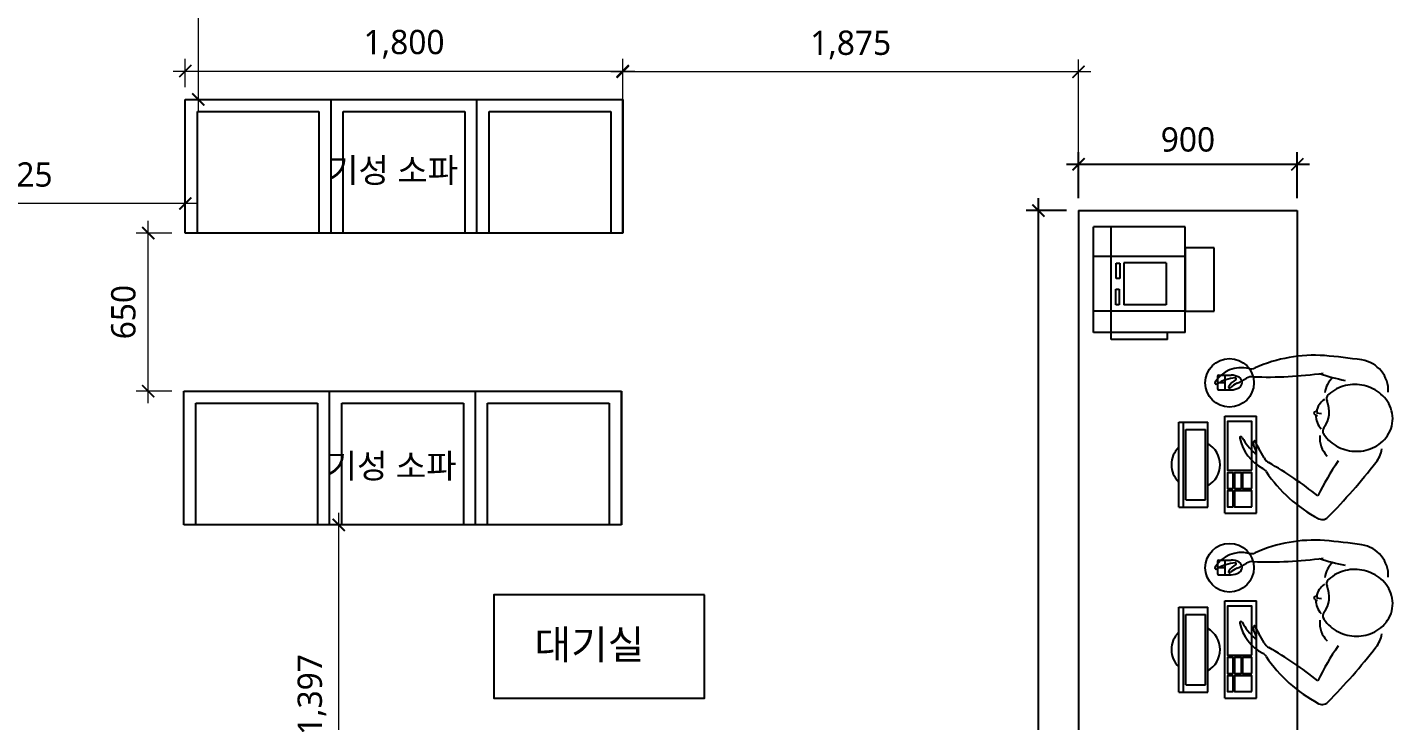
# Model space of a CAD drawing. Header units: metres. Extents: x 11578468 to 47831421, y -58341524 to -14256839.
# Drawn here: x 23871703 to 23877320, y -29059339 to -29056486 of the extents above; entities that cross this region are included whole.
import ezdxf
from ezdxf.enums import TextEntityAlignment as Align

# ---------------------------------------------------------------- set-up
doc = ezdxf.new("R2010")
doc.units = ezdxf.units.M
doc.header["$LTSCALE"] = 50
doc.header["$MEASUREMENT"] = 0
doc.linetypes.add('DH-HID2', pattern=[1.2, 0.8, -0.4])
doc.layers.get('0').update_dxf_attribs({"linetype": 'CONTINUOUS'})
doc.layers.get('DEFPOINTS').update_dxf_attribs({"linetype": 'CONTINUOUS'})
for name, color, linetype in [('03-TEXT', 3, 'CONTINUOUS'), ('04_FUR', 6, 'CONTINUOUS'), ('3.기호.계단선', 30, 'CONTINUOUS'), ('BLOCK', 1, 'CONTINUOUS'), ('FU-FURM', 251, 'DH-HID2'), ('TEX', 7, 'CONTINUOUS'), ('wall', 3, 'CONTINUOUS')]:
    doc.layers.add(name, color=color, linetype=linetype)
doc.layers.add('text', color=7, linetype='CONTINUOUS', lineweight=0)
doc.styles.add('HY 울릉도 L', font='malgun.ttf')
doc.styles.add('JT1', font='malgun.ttf')
doc.styles.add('맑은 고딕', font='malgun.ttf')
doc.dimstyles.new('사본 50', dxfattribs={"dimscale": 50, "dimtxt": 2, "dimasz": 1, "dimexe": 1, "dimexo": 1, "dimgap": 1, "dimtad": 1, "dimdec": 0, "dimrnd": 0.05, "dimdsep": 46, "dimlunit": 6, "dimtxsty": 'HY 울릉도 L', "dimblk": 'ARCHTICK', "dimcen": 2.5, "dimdle": 1, "dimclrd": 133, "dimclre": 133, "dimclrt": 30, "dimadec": 0, "dimazin": 0, "dimtfac": 1, "dimtdec": 0, "dimtix": 1, "dimtmove": 2, "dimatfit": 3, "dimldrblk": 'ARCHTICK', "dimfxl": 1, "dimlwd": -1, "dimlwe": -1, "dimarcsym": 0})

# ---------------------------------------------------------------- blocks, each defined once
blk = doc.blocks.new('asgdsagsd')
at = {"layer": 'BLOCK', "color": 8}
for p, q in [((23820726.4, -29162748.5), (23820725.8, -29162748.9)), ((23820727.3, -29162748.1), (23820726.4, -29162748.5)), ((23820728.1, -29162747.7), (23820727.3, -29162748.1)), ((23820728.8, -29162747.4), (23820728.1, -29162747.7)), ((23820729.5, -29162747.1), (23820728.8, -29162747.4)), ((23820730.2, -29162746.8), (23820729.5, -29162747.1)), ((23820730.8, -29162746.6), (23820730.2, -29162746.8)), ((23820731.4, -29162746.3), (23820730.8, -29162746.6)), ((23820732, -29162746.1), (23820731.4, -29162746.3)), ((23820732.6, -29162745.9), (23820732, -29162746.1)), ((23820733.1, -29162745.7), (23820732.6, -29162745.9)), ((23820733.7, -29162745.5), (23820733.1, -29162745.7)), ((23820734.2, -29162745.4), (23820733.7, -29162745.5)), ((23820734.8, -29162745.2), (23820734.2, -29162745.4)), ((23820735.3, -29162745), (23820734.8, -29162745.2)), ((23820735.9, -29162744.9), (23820735.3, -29162745)), ((23820736.4, -29162744.7), (23820735.9, -29162744.9)), ((23820737, -29162744.6), (23820736.4, -29162744.7)), ((23820737.7, -29162744.4), (23820737, -29162744.6)), ((23820738.3, -29162744.2), (23820737.7, -29162744.4)), ((23820739, -29162744.1), (23820738.3, -29162744.2)), ((23820739.8, -29162743.9), (23820739, -29162744.1)), ((23820740.6, -29162743.8), (23820739.8, -29162743.9)), ((23820741.4, -29162743.6), (23820740.6, -29162743.8)), ((23820742.4, -29162743.5), (23820741.4, -29162743.6)), ((23820743.4, -29162743.4), (23820742.4, -29162743.5)), ((23820744.6, -29162743.3), (23820743.4, -29162743.4)), ((23820745.8, -29162743.2), (23820744.6, -29162743.3)), ((23820747.3, -29162743.1), (23820745.8, -29162743.2)), ((23820748.8, -29162743.2), (23820747.3, -29162743.1)), ((23820750.5, -29162743.3), (23820748.8, -29162743.2)), ((23820752.2, -29162743.6), (23820750.5, -29162743.3)), ((23820753.9, -29162744.2), (23820752.2, -29162743.6)), ((23820755.4, -29162745), (23820753.9, -29162744.2)), ((23820756.4, -29162746.2), (23820755.4, -29162745)), ((23820755.8, -29162750.9), (23820755.9, -29162750.6)), ((23820755.9, -29162750.6), (23820756.7, -29162749.1)), ((23820756.9, -29162747.6), (23820756.4, -29162746.2)), ((23820756.7, -29162749.1), (23820756.9, -29162747.6)), ((23820862.2, -29163005.8), (23820861.9, -29163006.7)), ((23820861.9, -29163006.7), (23820861.9, -29163006.9)), ((23820862.5, -29163004.7), (23820862.2, -29163005.8)), ((23820862.8, -29163003.6), (23820862.5, -29163004.7)), ((23820863.2, -29163002.4), (23820862.8, -29163003.6)), ((23820863.7, -29163001), (23820863.2, -29163002.4)), ((23820864.3, -29162999.5), (23820863.7, -29163001)), ((23820865.1, -29162997.9), (23820864.3, -29162999.5)), ((23820866.1, -29162996.2), (23820865.1, -29162997.9)), ((23820867.3, -29162994.6), (23820866.1, -29162996.2)), ((23820868.7, -29162993.2), (23820867.3, -29162994.6)), ((23820868.1, -29163023.6), (23820870.6, -29163002.6)), ((23820870.2, -29162992.3), (23820868.7, -29162993.2)), ((23820871.8, -29162992.1), (23820870.2, -29162992.3)), ((23820873.4, -29162992.6), (23820871.8, -29162992.1)), ((23820874.7, -29162993.9), (23820873.4, -29162992.6)), ((23820875.7, -29162995.6), (23820874.7, -29162993.9)), ((23820876.5, -29162997.4), (23820875.7, -29162995.6)), ((23820877, -29162999.3), (23820876.5, -29162997.4)), ((23820877.4, -29163001), (23820877, -29162999.3)), ((23820877.7, -29163002.6), (23820877.4, -29163001)), ((23820877.8, -29163004.1), (23820877.7, -29163002.6)), ((23820878, -29163005.4), (23820877.8, -29163004.1)), ((23820878, -29163006.6), (23820878, -29163005.4)), ((23820878.1, -29163007.6), (23820878, -29163006.6)), ((23820878.1, -29163008.6), (23820878.1, -29163007.6)), ((23820878.1, -29163008.8), (23820878.1, -29163008.6)), ((23820753.6, -29163060.4), (23820747.3, -29163068.2)), ((23820760.4, -29163053), (23820753.6, -29163060.4)), ((23820767.8, -29163046.1), (23820760.4, -29163053)), ((23820775.7, -29163039.6), (23820767.8, -29163046.1)), ((23820784.1, -29163033.7), (23820775.7, -29163039.6)), ((23820785.6, -29163032.7), (23820784.1, -29163033.7)), ((23820947.5, -29163052.8), (23820946.3, -29163051.6)), ((23820954.3, -29163060.5), (23820947.5, -29163052.8)), ((23820960.5, -29163068.7), (23820954.3, -29163060.5)), ((23820721.2, -29163120.2), (23820718.7, -29163129.5)), ((23820724.2, -29163111.1), (23820721.2, -29163120.2)), ((23820727.7, -29163102.1), (23820724.2, -29163111.1)), ((23820731.8, -29163093.2), (23820727.7, -29163102.1)), ((23820736.4, -29163084.6), (23820731.8, -29163093.2)), ((23820741.6, -29163076.3), (23820736.4, -29163084.6)), ((23820747.3, -29163068.2), (23820741.6, -29163076.3)), ((23820966.1, -29163077.1), (23820960.5, -29163068.7)), ((23820971, -29163085.9), (23820966.1, -29163077.1)), ((23820975.4, -29163094.9), (23820971, -29163085.9)), ((23820979.1, -29163104.1), (23820975.4, -29163094.9)), ((23820982.2, -29163113.4), (23820979.1, -29163104.1)), ((23820984.7, -29163122.9), (23820982.2, -29163113.4)), ((23820986.6, -29163132.4), (23820984.7, -29163122.9)), ((23820714.6, -29163157.9), (23820714.2, -29163167.5)), ((23820714.2, -29163167.5), (23820714.5, -29163177.1)), ((23820714.5, -29163177.1), (23820715.3, -29163186.7)), ((23820715.4, -29163148.4), (23820714.6, -29163157.9)), ((23820716.8, -29163138.9), (23820715.4, -29163148.4)), ((23820718.7, -29163129.5), (23820716.8, -29163138.9)), ((23820988, -29163142), (23820986.6, -29163132.4)), ((23820987.9, -29163180.3), (23820988.7, -29163170.8)), ((23820988.8, -29163151.6), (23820988, -29163142)), ((23820988.7, -29163170.8), (23820989, -29163161.2)), ((23820989, -29163161.2), (23820988.8, -29163151.6)), ((23820715.3, -29163186.7), (23820716.6, -29163196.3)), ((23820716.6, -29163196.3), (23820718.6, -29163205.8)), ((23820718.6, -29163205.8), (23820721.1, -29163215.3)), ((23820721.1, -29163215.3), (23820724.2, -29163224.6)), ((23820724.2, -29163224.6), (23820727.9, -29163233.8)), ((23820727.9, -29163233.8), (23820732.2, -29163242.8)), ((23820971.5, -29163235.5), (23820975.6, -29163226.7)), ((23820975.6, -29163226.7), (23820979.1, -29163217.7)), ((23820979.1, -29163217.7), (23820982.1, -29163208.5)), ((23820982.1, -29163208.5), (23820984.6, -29163199.2)), ((23820984.6, -29163199.2), (23820986.5, -29163189.8)), ((23820986.5, -29163189.8), (23820987.9, -29163180.3)), ((23820732.2, -29163242.8), (23820737.2, -29163251.6)), ((23820737.2, -29163251.6), (23820742.7, -29163260.1)), ((23820742.7, -29163260.1), (23820748.9, -29163268.2)), ((23820748.9, -29163268.2), (23820755.7, -29163275.9)), ((23820755.7, -29163275.9), (23820763.1, -29163283.2)), ((23820763.1, -29163283.2), (23820771.1, -29163289.8)), ((23820771.1, -29163289.8), (23820779.6, -29163295.9)), ((23820919.1, -29163295.1), (23820927.5, -29163289.1)), ((23820927.5, -29163289.1), (23820935.4, -29163282.7)), ((23820935.4, -29163282.7), (23820942.8, -29163275.7)), ((23820942.8, -29163275.7), (23820949.7, -29163268.3)), ((23820949.7, -29163268.3), (23820955.9, -29163260.6)), ((23820955.9, -29163260.6), (23820961.7, -29163252.5)), ((23820961.7, -29163252.5), (23820966.9, -29163244.1)), ((23820966.9, -29163244.1), (23820971.5, -29163235.5)), ((23820779.6, -29163295.9), (23820788.7, -29163301.3)), ((23820788.7, -29163301.3), (23820798.2, -29163306)), ((23820798.2, -29163306), (23820808, -29163309.8)), ((23820808, -29163309.8), (23820818.2, -29163312.9)), ((23820818.2, -29163312.9), (23820828.6, -29163315)), ((23820828.6, -29163315), (23820839.2, -29163316.2)), ((23820839.2, -29163316.2), (23820849.8, -29163316.6)), ((23820849.8, -29163316.6), (23820860.4, -29163316)), ((23820860.4, -29163316), (23820870.9, -29163314.5)), ((23820870.9, -29163314.5), (23820881.2, -29163312.2)), ((23820881.2, -29163312.2), (23820891.2, -29163309)), ((23820891.2, -29163309), (23820900.9, -29163305.1)), ((23820900.9, -29163305.1), (23820910.3, -29163300.4)), ((23820910.3, -29163300.4), (23820919.1, -29163295.1))]:
    blk.add_line(p, q, dxfattribs=at)
for centre, radius, start, end in [((23820996.4, -29162590.7), 5.67, 82.0924, 210.1135), ((23820848, -29162682.2), 168.7, 4.5802, 31.6921), ((23820930.9, -29162694.2), 127.7, 346.1893, 58.7345), ((23820978.7, -29162644.9), 3.9, 47.5273, 227.5285), ((23820870.4, -29162734.2), 136.5, 24.9753, 39.2892), ((23820925.6, -29162723), 98.3, 31.8449, 55.4243), ((23821012.3, -29162669.1), 3.84, 211.8448, 3.316), ((23820812, -29162873.7), 191.6, 103.2278, 151.3653), ((23820896.4, -29162916.9), 253.1, 119.5754, 138.6129), ((23820769.3, -29162692.1), 5.11, 294.3271, 103.2283), ((23821389.4, -29162492.5), 436, 204.9747, 210.7765), ((23820981.9, -29162737.3), 39.4, 352.6332, 33.4358), ((23821093.2, -29162734.1), 39.4, 166.1892, 204.0696), ((23820609.2, -29162763), 39.4, 304.0376, 331.3659), ((23820488, -29162399.9), 436, 297.1661, 302.9679), ((23820709.3, -29162752.1), 3.84, 138.614, 298.9552), ((23820758.8, -29162841.5), 98.3, 109.6236, 118.9551), ((23820799.5, -29162880.3), 136.5, 108.6532, 122.9671), ((23822635.6, -29162804.7), 1615.8, 177.7896, 188.0198), ((23820508.3, -29162995.4), 601.2, 356.0826, 24.0694), ((23820967.8, -29163293.8), 601.2, 124.0369, 151.8596), ((23819266.1, -29162003.1), 1615.8, 321.5304, 330.153), ((23820703.4, -29162823.7), 39.4, 114.5058, 155.3086), ((23820466.1, -29163026.8), 32.8, 144.8332, 224.3628), ((23819946.3, -29164168.9), 1299.7, 55.9262, 63.2537), ((23820864.1, -29163085.8), 85.7, 89.9895, 131.7515), ((23820857.7, -29163085.1), 85.7, 34.8779, 76.6399), ((23822272.9, -29161185.7), 2612.4, 225.5367, 232.1177), ((23820767.7, -29163119.1), 102.4, 83.3147, 135.5022), ((23820798.2, -29163052), 23, 52.9775, 123.1019), ((23820877.1, -29162947.4), 108, 232.978, 293.6514), ((23820929.6, -29163067.4), 23, 43.5275, 113.6519), ((23820943.8, -29163139.7), 102.4, 43.4483, 83.3147), ((23822276.3, -29163395.3), 1299.7, 162.9781, 167.8187), ((23818505.9, -29162805.6), 2612.4, 351.5518, 354.9301), ((23820963.4, -29163170.6), 128, 267.273, 351.5519), ((23820747.4, -29163146.6), 128, 232.1177, 259.4011)]:
    blk.add_arc(centre, radius, start, end, dxfattribs=at)
at = {"layer": 'FU-FURM', "color": 8, "linetype": 'Continuous'}
for p, q in [((23820484.2, -29162436.2), (23820834.2, -29162436.2)), ((23820484.2, -29162436.2), (23820484.2, -29162556.2)), ((23820484.2, -29162436.2), (23820484.2, -29162556.2)), ((23820834.2, -29162436.2), (23820834.2, -29162556.2)), ((23820484.2, -29162456.2), (23820834.2, -29162456.2)), ((23820514.2, -29162466.2), (23820804.2, -29162466.2)), ((23820514.2, -29162466.2), (23820514.2, -29162546.2)), ((23820804.2, -29162466.2), (23820804.2, -29162546.2)), ((23820484.2, -29162556.2), (23820834.2, -29162556.2)), ((23820514.2, -29162546.2), (23820804.2, -29162546.2)), ((23820967.3, -29162600.5), (23820967.3, -29162652)), ((23821022.3, -29162595.5), (23820972.3, -29162595.5)), ((23820997.3, -29162595.5), (23820997.3, -29162625.5)), ((23821027.3, -29162600.5), (23821027.3, -29162652)), ((23820459.2, -29162626.2), (23820859.2, -29162626.2)), ((23820459.2, -29162626.2), (23820459.2, -29162756.2)), ((23820859.2, -29162626.2), (23820859.2, -29162756.2)), ((23821027.3, -29162625.5), (23820967.3, -29162625.5)), ((23820459.2, -29162756.2), (23820859.2, -29162756.2))]:
    blk.add_line(p, q, dxfattribs=at)
for points in [[(23820486.2, -29162660.9), (23820551.1, -29162660.9), (23820551.1, -29162637.6), (23820486.2, -29162637.6)], [(23820486.2, -29162737.4), (23820551.1, -29162737.4), (23820551.1, -29162665.9), (23820486.2, -29162665.9)], [(23820561.1, -29162660.9), (23820626, -29162660.9), (23820626, -29162637.6), (23820561.1, -29162637.6)], [(23820561.1, -29162694.2), (23820626, -29162694.2), (23820626, -29162665.9), (23820561.1, -29162665.9)], [(23820636, -29162737.4), (23820837.3, -29162737.4), (23820837.3, -29162637.6), (23820636, -29162637.6)], [(23820561.1, -29162737.4), (23820626, -29162737.4), (23820626, -29162698.9), (23820561.1, -29162698.9)]]:
    blk.add_lwpolyline(points, close=True, dxfattribs=at)
blk.add_circle((23820996, -29162645.3), 100, dxfattribs=at)
for centre, radius, start, end in [((23820659.2, -29162506.2), 100, 44.427, 135.573), ((23820659.2, -29162506.2), 100, 210, 330), ((23820972.3, -29162600.5), 5, 90, 180), ((23821022.3, -29162600.5), 5, 0, 90), ((23821027.1, -29162653.8), 59.8, 178.3135, 211.1855), ((23820967.6, -29162653.8), 59.8, 328.8145, 1.6865), ((23820997.3, -29162671.8), 25, 211.1855, 328.8145)]:
    blk.add_arc(centre, radius, start, end, dxfattribs=at)
blk = doc.blocks.new('_ArchTick')
at = {"color": 0, "linetype": 'ByBlock', "const_width": 0.15}
blk.add_lwpolyline([(-0.5, -0.5), (0.5, 0.5)], dxfattribs=at)
blk = doc.blocks.new('*D2810')
at = {"layer": 'DEFPOINTS', "color": 0}
for p in [(23876927.7, -29057049.8), (23876027.7, -29057239.7), (23876927.7, -29057239.7)]:
    blk.add_point(p, dxfattribs=at)
at = {"layer": 'wall', "color": 133, "ltscale": 10}
for p, q in [((23876027.7, -29057189.7), (23876027.7, -29056999.8)), ((23876927.7, -29057189.7), (23876927.7, -29056999.8)), ((23875977.7, -29057049.8), (23876977.7, -29057049.8))]:
    blk.add_line(p, q, dxfattribs=at)
at = {"layer": 'wall', "color": 133, "xscale": 50, "yscale": 50, "zscale": 50, "rotation": 180}
blk.add_blockref('_ArchTick', (23876027.7, -29057049.8), dxfattribs=at)
at = {"layer": 'wall', "color": 133, "xscale": 50, "yscale": 50, "zscale": 50}
blk.add_blockref('_ArchTick', (23876927.7, -29057049.8), dxfattribs=at)
at = {"layer": 'wall', "color": 30, "ltscale": 10, "insert": (23876477.7, -29056948.1), "char_height": 100, "attachment_point": 5, "style": 'HY 울릉도 L'}
blk.add_mtext('900', dxfattribs=at)
blk = doc.blocks.new('*D2833')
at = {"layer": 'DEFPOINTS', "color": 0}
for p in [(23875862.5, -29057239.7), (23876027.7, -29057239.7), (23876027.7, -29063582.3)]:
    blk.add_point(p, dxfattribs=at)
at = {"layer": 'wall', "color": 133, "ltscale": 10}
for p, q in [((23875862.5, -29063632.3), (23875862.5, -29057189.7)), ((23875977.7, -29057239.7), (23875812.5, -29057239.7)), ((23875977.7, -29063582.3), (23875812.5, -29063582.3))]:
    blk.add_line(p, q, dxfattribs=at)
at = {"layer": 'wall', "color": 133, "xscale": 50, "yscale": 50, "zscale": 50}
for p, rotation in [((23875862.5, -29057239.7), 90), ((23875862.5, -29063582.3), 270)]:
    blk.add_blockref('_ArchTick', p, dxfattribs=dict(at, rotation=rotation))
at = {"layer": 'wall', "color": 30, "ltscale": 10, "insert": (23875752.5, -29060411), "char_height": 100, "attachment_point": 5, "rotation": 90, "style": 'HY 울릉도 L'}
blk.add_mtext('6,343', dxfattribs=at)
blk = doc.blocks.new('13')
at = {"layer": 'FU-FURM', "color": 8, "ltscale": 30}
for p, q in [((23838748.4, -29105335.8), (23838748.4, -29104785.8)), ((23838748.4, -29104785.8), (23839348.4, -29104785.8)), ((23838748.4, -29104785.8), (23838748.4, -29105335.8)), ((23838798.4, -29105285.8), (23838798.4, -29104785.8)), ((23838798.4, -29104785.8), (23839298.4, -29104785.8)), ((23839298.4, -29104785.8), (23839298.4, -29105285.8)), ((23839348.4, -29104785.8), (23839348.4, -29105335.8)), ((23839348.4, -29104785.8), (23839948.4, -29104785.8)), ((23839398.4, -29105285.8), (23839398.4, -29104785.8)), ((23839398.4, -29104785.8), (23839898.4, -29104785.8)), ((23839898.4, -29104785.8), (23839898.4, -29105285.8)), ((23839948.4, -29104785.8), (23839948.4, -29105335.8)), ((23839948.4, -29104785.8), (23840548.4, -29104785.8)), ((23839998.4, -29105285.8), (23839998.4, -29104785.8)), ((23839998.4, -29104785.8), (23840498.4, -29104785.8)), ((23840498.4, -29104785.8), (23840498.4, -29105285.8)), ((23840548.4, -29104785.8), (23840548.4, -29105335.8)), ((23839298.4, -29105285.8), (23838798.4, -29105285.8)), ((23839898.4, -29105285.8), (23839398.4, -29105285.8)), ((23840498.4, -29105285.8), (23839998.4, -29105285.8)), ((23839348.4, -29105335.8), (23838748.4, -29105335.8)), ((23839948.4, -29105335.8), (23839348.4, -29105335.8)), ((23840548.4, -29105335.8), (23839948.4, -29105335.8))]:
    blk.add_line(p, q, dxfattribs=at)
blk = doc.blocks.new('sdgasgddsg')
at = {"layer": 'FU-FURM', "color": 8, "ltscale": 30}
for p, q in [((23820313.5, -29163117.4), (23820913.5, -29163117.3)), ((23820313.6, -29163637.4), (23820313.5, -29163117.4)), ((23820433.6, -29163637.4), (23820433.5, -29163117.4)), ((23820745.6, -29163637.3), (23820745.5, -29163117.3)), ((23820913.6, -29163637.3), (23820913.5, -29163117.3)), ((23820273.5, -29163217.4), (23820313.5, -29163217.4)), ((23820273.6, -29163537.4), (23820273.5, -29163217.4)), ((23820313.5, -29163217.4), (23820913.5, -29163217.3)), ((23820709.7, -29163290.1), (23820469.7, -29163290.1)), ((23820469.7, -29163530.1), (23820469.7, -29163290.1)), ((23820709.7, -29163530.1), (23820709.7, -29163290.1)), ((23820273.6, -29163537.4), (23820313.6, -29163537.4)), ((23820709.7, -29163530.1), (23820469.7, -29163530.1)), ((23820313.6, -29163637.4), (23820913.6, -29163637.3))]:
    blk.add_line(p, q, dxfattribs=at)
for points in [[(23820470.9, -29163243.2), (23820558.9, -29163243.2), (23820559, -29163263.2), (23820471, -29163263.2), (23820470.9, -29163243.2)], [(23820620.1, -29163245.8), (23820708.1, -29163245.8), (23820708.1, -29163265.8), (23820620.1, -29163265.8), (23820620.1, -29163245.8)]]:
    blk.add_lwpolyline(points, dxfattribs=at)
blk.add_lwpolyline([(23820433.6, -29163637.4), (23820433.6, -29163803.6), (23820794.9, -29163803.6), (23820794.9, -29163637.4)], close=True, dxfattribs=at)
blk = doc.blocks.new('*D3361')
at = {"layer": 'DEFPOINTS', "color": 0}
for p in [(23872527.9, -29055582.3), (23872406, -29056782.7), (23872527.9, -29056782.7)]:
    blk.add_point(p, dxfattribs=at)
at = {"layer": 'text', "color": 133, "ltscale": 10}
for p, q in [((23872406, -29055532.3), (23872406, -29056832.7)), ((23872477.9, -29055582.3), (23872356, -29055582.3)), ((23872477.9, -29056782.7), (23872356, -29056782.7))]:
    blk.add_line(p, q, dxfattribs=at)
at = {"layer": 'text', "color": 133, "xscale": 50, "yscale": 50, "zscale": 50}
for p, rotation in [((23872406, -29055582.3), 90), ((23872406, -29056782.7), 270)]:
    blk.add_blockref('_ArchTick', p, dxfattribs=dict(at, rotation=rotation))
at = {"layer": 'text', "color": 30, "ltscale": 10, "insert": (23872295.6, -29056182.5), "char_height": 100, "attachment_point": 5, "rotation": 90, "style": 'HY 울릉도 L'}
blk.add_mtext('1,200', dxfattribs=at)
blk = doc.blocks.new('*D3362')
at = {"layer": 'DEFPOINTS', "color": 0}
for p in [(23870927.7, -29057211), (23870927.7, -29057332.7), (23872352.7, -29057332.7)]:
    blk.add_point(p, dxfattribs=at)
at = {"layer": 'text', "color": 133, "ltscale": 10}
for p, q in [((23870927.7, -29057282.7), (23870927.7, -29057161)), ((23872352.7, -29057282.7), (23872352.7, -29057161)), ((23872402.7, -29057211), (23870877.7, -29057211))]:
    blk.add_line(p, q, dxfattribs=at)
at = {"layer": 'text', "color": 133, "xscale": 50, "yscale": 50, "zscale": 50, "rotation": 180}
blk.add_blockref('_ArchTick', (23870927.7, -29057211), dxfattribs=at)
at = {"layer": 'text', "color": 133, "xscale": 50, "yscale": 50, "zscale": 50}
blk.add_blockref('_ArchTick', (23872352.7, -29057211), dxfattribs=at)
at = {"layer": 'text', "color": 30, "ltscale": 10, "insert": (23871640.2, -29057100.7), "char_height": 100, "attachment_point": 5, "style": 'HY 울릉도 L'}
blk.add_mtext('1,425', dxfattribs=at)
blk = doc.blocks.new('*D3363')
at = {"layer": 'DEFPOINTS', "color": 0}
for p in [(23872200, -29057332.7), (23872346.6, -29057332.7), (23872346.6, -29057983.1)]:
    blk.add_point(p, dxfattribs=at)
at = {"layer": 'text', "color": 133, "ltscale": 10}
for p, q in [((23872200, -29058033.1), (23872200, -29057282.7)), ((23872296.6, -29057332.7), (23872150, -29057332.7)), ((23872296.6, -29057983.1), (23872150, -29057983.1))]:
    blk.add_line(p, q, dxfattribs=at)
at = {"layer": 'text', "color": 133, "xscale": 50, "yscale": 50, "zscale": 50}
for p, rotation in [((23872200, -29057332.7), 90), ((23872200, -29057983.1), 270)]:
    blk.add_blockref('_ArchTick', p, dxfattribs=dict(at, rotation=rotation))
at = {"layer": 'text', "color": 30, "ltscale": 10, "insert": (23872098.3, -29057657.9), "char_height": 100, "attachment_point": 5, "rotation": 90, "style": 'HY 울릉도 L'}
blk.add_mtext('650', dxfattribs=at)
blk = doc.blocks.new('*D3364')
at = {"layer": 'DEFPOINTS', "color": 0}
for p in [(23874152.7, -29056666), (23872352.7, -29056782.7), (23874152.7, -29056782.7)]:
    blk.add_point(p, dxfattribs=at)
at = {"layer": 'text', "color": 133, "ltscale": 10}
for p, q in [((23872352.7, -29056732.7), (23872352.7, -29056616)), ((23874152.7, -29056732.7), (23874152.7, -29056616)), ((23872302.7, -29056666), (23874202.7, -29056666))]:
    blk.add_line(p, q, dxfattribs=at)
at = {"layer": 'text', "color": 133, "xscale": 50, "yscale": 50, "zscale": 50, "rotation": 180}
blk.add_blockref('_ArchTick', (23872352.7, -29056666), dxfattribs=at)
at = {"layer": 'text', "color": 133, "xscale": 50, "yscale": 50, "zscale": 50}
blk.add_blockref('_ArchTick', (23874152.7, -29056666), dxfattribs=at)
at = {"layer": 'text', "color": 30, "ltscale": 10, "insert": (23873252.7, -29056555.7), "char_height": 100, "attachment_point": 5, "style": 'HY 울릉도 L'}
blk.add_mtext('1,800', dxfattribs=at)
blk = doc.blocks.new('*D3365')
at = {"layer": 'DEFPOINTS', "color": 0}
for p in [(23874152.7, -29056669), (23874152.7, -29057239.7), (23876027.7, -29057239.7)]:
    blk.add_point(p, dxfattribs=at)
at = {"layer": 'text', "color": 133, "ltscale": 10}
for p, q in [((23876077.7, -29056669), (23874102.7, -29056669)), ((23874152.7, -29057189.7), (23874152.7, -29056619)), ((23876027.7, -29057189.7), (23876027.7, -29056619))]:
    blk.add_line(p, q, dxfattribs=at)
at = {"layer": 'text', "color": 133, "xscale": 50, "yscale": 50, "zscale": 50, "rotation": 180}
blk.add_blockref('_ArchTick', (23874152.7, -29056669), dxfattribs=at)
at = {"layer": 'text', "color": 133, "xscale": 50, "yscale": 50, "zscale": 50}
blk.add_blockref('_ArchTick', (23876027.7, -29056669), dxfattribs=at)
at = {"layer": 'text', "color": 30, "ltscale": 10, "insert": (23875090.2, -29056558.7), "char_height": 100, "attachment_point": 5, "style": 'HY 울릉도 L'}
blk.add_mtext('1,875', dxfattribs=at)
blk = doc.blocks.new('*D3366')
at = {"layer": 'DEFPOINTS', "color": 0}
for p in [(23872984, -29058533.1), (23873028.2, -29058533.1), (23873028.2, -29059929.9)]:
    blk.add_point(p, dxfattribs=at)
at = {"layer": 'text', "color": 133, "ltscale": 10}
for p, q in [((23872984, -29059979.9), (23872984, -29058483.1)), ((23872978.2, -29058533.1), (23872934, -29058533.1)), ((23872978.2, -29059929.9), (23872934, -29059929.9))]:
    blk.add_line(p, q, dxfattribs=at)
at = {"layer": 'text', "color": 133, "xscale": 50, "yscale": 50, "zscale": 50}
for p, rotation in [((23872984, -29058533.1), 90), ((23872984, -29059929.9), 270)]:
    blk.add_blockref('_ArchTick', p, dxfattribs=dict(at, rotation=rotation))
at = {"layer": 'text', "color": 30, "ltscale": 10, "insert": (23872873.7, -29059231.5), "char_height": 100, "attachment_point": 5, "rotation": 90, "style": 'HY 울릉도 L'}
blk.add_mtext('1,397', dxfattribs=at)

msp = doc.modelspace()

# ---------------------------------------------------------------- linework, layer by layer
at = {"layer": '04_FUR', "ltscale": 10}
for p, q in [((23876027.7, -29057239.7), (23876027.7, -29063582.3)), ((23876027.7, -29057239.7), (23876927.7, -29057239.7)), ((23876927.7, -29057239.7), (23876927.7, -29063582.3))]:
    msp.add_line(p, q, dxfattribs=at)
at = {"layer": 'TEX'}
msp.add_lwpolyline([(23874489.1, -29058821), (23873622.1, -29058821), (23873622.1, -29059245.5), (23874489.1, -29059245.5)], close=True, dxfattribs=at)

# ---------------------------------------------------------------- block references
at = {"layer": '3.기호.계단선', "xscale": 0.7238551023377122, "yscale": 0.7238551023377122, "zscale": 0.7238551023377122, "rotation": 89.99999999999999}
msp.add_blockref('sdgasgddsg', (2766218.1, -46300197), dxfattribs=at)
at = {"layer": '3.기호.계단선', "rotation": 90}
for p in [(-5285996.5, -52878944.8), (-5285996.5, -52879705.5)]:
    msp.add_blockref('asgdsagsd', p, dxfattribs=at)
at = {"layer": 'wall', "rotation": 180}
for p in [(47712901.1, -58162118.5), (47712895, -58163318.9)]:
    msp.add_blockref('13', p, dxfattribs=at)

# ---------------------------------------------------------------- texts
at = {"layer": '03-TEXT', "color": 7, "style": '맑은 고딕'}
for p in [(23872939.6, -29057024.8), (23872933.5, -29058240.8)]:
    msp.add_text('기성 소파', height=100, dxfattribs=at).set_placement(p, align=Align.TOP_LEFT)
at = {"layer": 'TEX', "style": 'JT1'}
msp.add_text('대기실', height=120, dxfattribs=at).set_placement((23873789.4, -29059085.5))

# ---------------------------------------------------------------- dimensions: what is measured, and where the dimension line sits
at = {"layer": 'text', "ltscale": 10}
for base, p1, p2, picture, middle in [((23872406, -29056782.7), (23872527.9, -29055582.3), (23872527.9, -29056782.7), '*D3361', (23872295.6, -29056182.5)), ((23872200, -29057332.7), (23872346.6, -29057983.1), (23872346.6, -29057332.7), '*D3363', (23872098.3, -29057657.9)), ((23872984, -29058533.1), (23873028.2, -29059929.9), (23873028.2, -29058533.1), '*D3366', (23872873.7, -29059231.5))]:
    dim = msp.add_linear_dim(base=base, p1=p1, p2=p2, angle=90, dimstyle='사본 50', dxfattribs=at)
    dim.commit()
    dim.dimension.update_dxf_attribs({"geometry": picture, "text_midpoint": middle})
for base, p1, p2, picture, middle in [((23874152.7, -29056666), (23872352.7, -29056782.7), (23874152.7, -29056782.7), '*D3364', (23873252.7, -29056555.7)), ((23874152.7, -29056669), (23876027.7, -29057239.7), (23874152.7, -29057239.7), '*D3365', (23875090.2, -29056558.7)), ((23870927.7, -29057211), (23872352.7, -29057332.7), (23870927.7, -29057332.7), '*D3362', (23871640.2, -29057100.7))]:
    dim = msp.add_linear_dim(base=base, p1=p1, p2=p2, dimstyle='사본 50', dxfattribs=at)
    dim.commit()
    dim.dimension.update_dxf_attribs({"geometry": picture, "text_midpoint": middle})
at = {"layer": 'wall', "ltscale": 10}
dim = msp.add_linear_dim(base=(23876927.7, -29057049.8), p1=(23876027.7, -29057239.7), p2=(23876927.7, -29057239.7), dimstyle='사본 50', dxfattribs=at)
dim.commit()
dim.dimension.update_dxf_attribs({"geometry": '*D2810', "text_midpoint": (23876477.7, -29056948.1)})
dim = msp.add_linear_dim(base=(23875862.5, -29057239.7), p1=(23876027.7, -29063582.3), p2=(23876027.7, -29057239.7), angle=90, dimstyle='사본 50', dxfattribs=at)
dim.commit()
dim.dimension.update_dxf_attribs({"geometry": '*D2833', "text_midpoint": (23875752.5, -29060411)})

doc.saveas('drawing.dxf')
